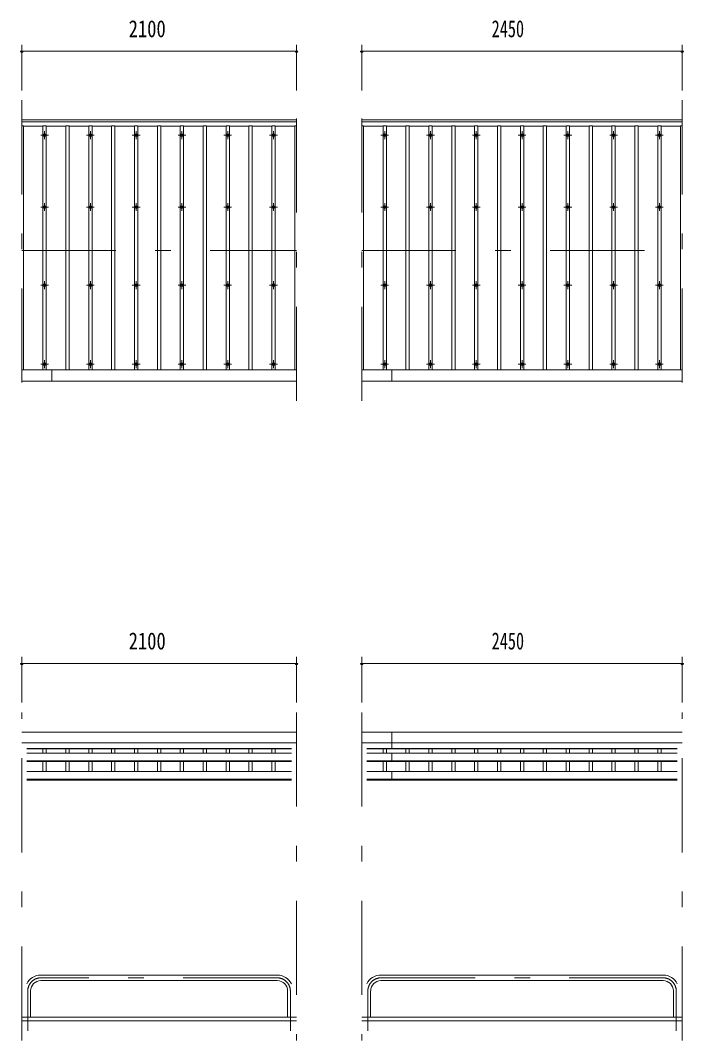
# Model space of a CAD drawing. Units: millimetres, scale not verified. Extents: x -25778 to 25782, y -10500 to 10500.
# Drawn here: x -15221 to -10151, y 1644 to 9448 of the extents above; entities that cross this region are included whole.
import ezdxf
from ezdxf.enums import TextEntityAlignment as Align

# ---------------------------------------------------------------- set-up
doc = ezdxf.new("R2010")
doc.units = ezdxf.units.MM
doc.header["$LTSCALE"] = 60
doc.linetypes.add('USER3', pattern=[24, 12, -5, 2, -5])
for name, color, linetype, lineweight in [('0-2_1-0BOLD', 7, 'Continuous', 18), ('0-3_1-2CENTER', 3, 'USER3', 18), ('0-4_1-4THIN', 4, 'Continuous', 18), ('0-5_1-5DIM', 3, 'Continuous', 18)]:
    doc.layers.add(name, color=color, linetype=linetype, lineweight=lineweight)
doc.styles.add('ＭＳ ゴシック', font='')
doc.styles.get('ＭＳ ゴシック').set_extended_font_data('MS Gothic')

msp = doc.modelspace()

# ---------------------------------------------------------------- linework, layer by layer
at = {"layer": '0-2_1-0BOLD'}
for p, q in [((-15210.96, 8687.4), (-13110.95, 8687.4)), ((-13110.95, 8672.4), (-15210.96, 8672.4)), ((-12610.95, 8687.4), (-10160.95, 8687.4)), ((-10160.95, 8672.4), (-12610.95, 8672.4)), ((-13110.95, 6773.88), (-15210.96, 6773.88)), ((-14980.96, 6687.4), (-14980.96, 6773.88)), ((-10160.95, 6773.88), (-12610.95, 6773.88)), ((-12380.96, 6687.4), (-12380.96, 6773.88)), ((-15210.96, 6687.4), (-13110.95, 6687.4)), ((-12610.95, 6687.4), (-10160.95, 6687.4)), ((-13110.95, 4004.59), (-15210.96, 4004.59)), ((-10160.95, 4004.59), (-12610.95, 4004.59)), ((-12380.96, 3876.19), (-12380.96, 4004.59)), ((-15210.96, 3920.94), (-13110.95, 3920.94)), ((-12610.95, 3920.94), (-10160.95, 3920.94)), ((-13149.11, 3879.74), (-15172.81, 3879.74)), ((-15172.81, 3876.19), (-13149.11, 3876.19)), ((-13149.11, 3843.98), (-15172.81, 3843.98)), ((-10199.12, 3879.74), (-12572.81, 3879.74)), ((-12572.81, 3876.19), (-10199.12, 3876.19)), ((-10199.12, 3843.98), (-12572.81, 3843.98)), ((-12380.96, 3779.25), (-12380.96, 3843.98)), ((-15172.81, 3785.16), (-13149.11, 3785.16)), ((-13149.11, 3779.25), (-15172.81, 3779.25)), ((-12572.81, 3785.16), (-10199.12, 3785.16)), ((-10199.12, 3779.25), (-12572.81, 3779.25)), ((-15172.81, 3701.53), (-13149.11, 3701.53)), ((-12572.81, 3701.53), (-10199.12, 3701.53)), ((-12380.96, 3635.56), (-12380.96, 3701.53)), ((-13149.11, 3643.9), (-15172.81, 3643.9)), ((-15172.81, 3635.56), (-13149.11, 3635.56)), ((-10199.12, 3643.9), (-12572.81, 3643.9)), ((-12572.81, 3635.56), (-10199.12, 3635.56)), ((-15064.56, 2145.7), (-13257.26, 2145.7)), ((-10307.26, 2145.7), (-12464.56, 2145.7)), ((-13257.26, 2102.99), (-15064.56, 2102.99)), ((-12464.56, 2102.99), (-10307.26, 2102.99)), ((-15143.26, 2024.4), (-15143.26, 1824.4)), ((-13178.66, 1824.4), (-13178.66, 2024.4)), ((-12543.26, 2024.4), (-12543.26, 1824.4)), ((-10228.66, 2024.4), (-10228.66, 1824.4)), ((-15210.96, 1824.4), (-13110.95, 1824.4)), ((-10160.95, 1824.4), (-12610.95, 1824.4)), ((-13110.95, 1794.4), (-15210.96, 1794.4)), ((-12610.95, 1794.4), (-10160.95, 1794.4))]:
    msp.add_line(p, q, dxfattribs=at)
for centre in [(-15035.96, 8570.01), (-14685.96, 8570.01), (-14335.96, 8570.01), (-13985.96, 8570.01), (-13635.96, 8570.01), (-13285.96, 8570.01), (-12435.96, 8570.01), (-12085.96, 8570.01), (-11735.96, 8570.01), (-11385.96, 8570.01), (-11035.96, 8570.01), (-10685.96, 8570.01), (-10335.96, 8570.01), (-15035.96, 8020.32), (-14685.96, 8020.32), (-14335.96, 8020.32), (-13985.96, 8020.32), (-13635.96, 8020.32), (-13285.96, 8020.32), (-12435.96, 8020.32), (-12085.96, 8020.32), (-11735.96, 8020.32), (-11385.96, 8020.32), (-11035.96, 8020.32), (-10685.96, 8020.32), (-10335.96, 8020.32), (-15035.96, 7422.53), (-14685.96, 7422.53), (-14335.96, 7422.53), (-13985.96, 7422.53), (-13635.96, 7422.53), (-13285.96, 7422.53), (-12435.96, 7422.53), (-12085.96, 7422.53), (-11735.96, 7422.53), (-11385.96, 7422.53), (-11035.96, 7422.53), (-10685.96, 7422.53), (-10335.96, 7422.53), (-15035.96, 6818.82), (-14685.96, 6818.82), (-14335.96, 6818.82), (-13985.96, 6818.82), (-13635.96, 6818.82), (-13285.96, 6818.82), (-12435.96, 6818.82), (-12085.96, 6818.82), (-11735.96, 6818.82), (-11385.96, 6818.82), (-11035.96, 6818.82), (-10685.96, 6818.82), (-10335.96, 6818.82)]:
    msp.add_circle(centre, 10, dxfattribs=at)
for centre, radius, start, end in [((-15064.56, 2024.4), 121.3, 90, 153.07823), ((-13257.26, 2024.4), 121.3, 26.91106, 90), ((-12464.56, 2024.4), 121.3, 90, 153.07823), ((-10307.26, 2024.4), 121.3, 26.91106, 90), ((-15064.56, 2024.4), 78.6, 90, 180), ((-13257.26, 2024.4), 78.6, 0, 90), ((-12464.56, 2024.4), 78.6, 90, 180), ((-10307.26, 2024.4), 78.6, 0, 90)]:
    msp.add_arc(centre, radius, start, end, dxfattribs=at)
at = {"layer": '0-3_1-2CENTER'}
for p, q in [((-15210.96, 8837.4), (-15210.96, 6537.39)), ((-13110.96, 6537.39), (-13110.96, 8837.4)), ((-12610.96, 6537.39), (-12610.96, 8837.4)), ((-10160.96, 8837.4), (-10160.96, 6537.39)), ((-15035.96, 8600.01), (-15035.96, 8540)), ((-14685.96, 8600.01), (-14685.96, 8540)), ((-14335.96, 8540), (-14335.96, 8600.01)), ((-13985.96, 8600.01), (-13985.96, 8540)), ((-13635.96, 8540), (-13635.96, 8600.01)), ((-13285.96, 8600.01), (-13285.96, 8540)), ((-12435.96, 8600.01), (-12435.96, 8540)), ((-12085.96, 8600.01), (-12085.96, 8540)), ((-11735.96, 8540), (-11735.96, 8600.01)), ((-11385.96, 8600.01), (-11385.96, 8540)), ((-11035.96, 8540), (-11035.96, 8600.01)), ((-10685.96, 8600.01), (-10685.96, 8540)), ((-10335.96, 8540), (-10335.96, 8600.01)), ((-15065.96, 8570.01), (-15005.96, 8570.01)), ((-14715.96, 8570.01), (-14655.96, 8570.01)), ((-14365.96, 8570.01), (-14305.96, 8570.01)), ((-14015.96, 8570.01), (-13955.96, 8570.01)), ((-13605.96, 8570.01), (-13665.96, 8570.01)), ((-13315.96, 8570.01), (-13255.96, 8570.01)), ((-12465.96, 8570.01), (-12405.96, 8570.01)), ((-12115.96, 8570.01), (-12055.96, 8570.01)), ((-11765.96, 8570.01), (-11705.96, 8570.01)), ((-11415.96, 8570.01), (-11355.96, 8570.01)), ((-11005.96, 8570.01), (-11065.96, 8570.01)), ((-10715.96, 8570.01), (-10655.96, 8570.01)), ((-10365.96, 8570.01), (-10305.96, 8570.01)), ((-15035.96, 8050.32), (-15035.96, 7990.31)), ((-14685.96, 7990.31), (-14685.96, 8050.32)), ((-14335.96, 8050.32), (-14335.96, 7990.31)), ((-13985.96, 7990.31), (-13985.96, 8050.32)), ((-13635.96, 8050.32), (-13635.96, 7990.31)), ((-13285.96, 8050.32), (-13285.96, 7990.31)), ((-12435.96, 8050.32), (-12435.96, 7990.31)), ((-12085.96, 7990.31), (-12085.96, 8050.32)), ((-11735.96, 8050.32), (-11735.96, 7990.31)), ((-11385.96, 7990.31), (-11385.96, 8050.32)), ((-11035.96, 8050.32), (-11035.96, 7990.31)), ((-10685.96, 7990.31), (-10685.96, 8050.32)), ((-10335.96, 8050.32), (-10335.96, 7990.31)), ((-15005.96, 8020.32), (-15065.96, 8020.32)), ((-14655.96, 8020.32), (-14715.96, 8020.32)), ((-14305.96, 8020.32), (-14365.96, 8020.32)), ((-13955.96, 8020.32), (-14015.96, 8020.32)), ((-13605.96, 8020.32), (-13665.96, 8020.32)), ((-13315.96, 8020.32), (-13255.96, 8020.32)), ((-12405.96, 8020.32), (-12465.96, 8020.32)), ((-12115.96, 8020.32), (-12055.96, 8020.32)), ((-11705.96, 8020.32), (-11765.96, 8020.32)), ((-11415.96, 8020.32), (-11355.96, 8020.32)), ((-11005.96, 8020.32), (-11065.96, 8020.32)), ((-10715.96, 8020.32), (-10655.96, 8020.32)), ((-10305.96, 8020.32), (-10365.96, 8020.32)), ((-15210.96, 7687.4), (-13110.95, 7687.4)), ((-12610.95, 7687.4), (-10160.95, 7687.4)), ((-15005.96, 7422.53), (-15065.96, 7422.53)), ((-15035.96, 7452.53), (-15035.96, 7392.53)), ((-14655.96, 7422.53), (-14715.96, 7422.53)), ((-14685.96, 7392.53), (-14685.96, 7452.53)), ((-14305.96, 7422.53), (-14365.96, 7422.53)), ((-14335.96, 7452.53), (-14335.96, 7392.53)), ((-13955.96, 7422.53), (-14015.96, 7422.53)), ((-13985.96, 7392.53), (-13985.96, 7452.53)), ((-13605.96, 7422.53), (-13665.96, 7422.53)), ((-13635.96, 7452.53), (-13635.96, 7392.53)), ((-13315.96, 7422.53), (-13255.96, 7422.53)), ((-13285.96, 7452.53), (-13285.96, 7392.53)), ((-12465.96, 7422.53), (-12405.96, 7422.53)), ((-12435.96, 7392.53), (-12435.96, 7452.53)), ((-12055.96, 7422.53), (-12115.96, 7422.53)), ((-12085.96, 7452.53), (-12085.96, 7392.53)), ((-11765.96, 7422.53), (-11705.96, 7422.53)), ((-11735.96, 7392.53), (-11735.96, 7452.53)), ((-11355.96, 7422.53), (-11415.96, 7422.53)), ((-11385.96, 7452.53), (-11385.96, 7392.53)), ((-11005.96, 7422.53), (-11065.96, 7422.53)), ((-11035.96, 7392.53), (-11035.96, 7452.53)), ((-10655.96, 7422.53), (-10715.96, 7422.53)), ((-10685.96, 7452.53), (-10685.96, 7392.53)), ((-10365.96, 7422.53), (-10305.96, 7422.53)), ((-10335.96, 7452.53), (-10335.96, 7392.53)), ((-15005.97, 6818.82), (-15065.96, 6818.82)), ((-15035.96, 6788.82), (-15035.96, 6848.82)), ((-14715.96, 6818.82), (-14655.96, 6818.82)), ((-14685.96, 6848.82), (-14685.96, 6788.82)), ((-14365.96, 6818.82), (-14305.96, 6818.82)), ((-14335.96, 6788.82), (-14335.96, 6848.82)), ((-14015.96, 6818.82), (-13955.96, 6818.82)), ((-13985.96, 6848.82), (-13985.96, 6788.82)), ((-13665.96, 6818.82), (-13605.97, 6818.82)), ((-13635.96, 6788.82), (-13635.96, 6848.82)), ((-13315.96, 6818.82), (-13255.96, 6818.82)), ((-13285.96, 6848.82), (-13285.96, 6788.82)), ((-12465.96, 6818.82), (-12405.96, 6818.82)), ((-12435.96, 6788.82), (-12435.96, 6848.82)), ((-12055.96, 6818.82), (-12115.96, 6818.82)), ((-12085.96, 6848.82), (-12085.96, 6788.82)), ((-11765.96, 6818.82), (-11705.97, 6818.82)), ((-11735.96, 6788.82), (-11735.96, 6848.82)), ((-11355.96, 6818.82), (-11415.96, 6818.82)), ((-11385.96, 6848.82), (-11385.96, 6788.82)), ((-11065.96, 6818.82), (-11005.97, 6818.82)), ((-11035.96, 6788.82), (-11035.96, 6848.82)), ((-10655.96, 6818.82), (-10715.96, 6818.82)), ((-10685.96, 6848.82), (-10685.96, 6788.82)), ((-10365.96, 6818.82), (-10305.97, 6818.82)), ((-10335.96, 6788.82), (-10335.96, 6848.82)), ((-15210.96, 1644.39), (-15210.96, 4154.59)), ((-13110.95, 4154.59), (-13110.95, 1644.39)), ((-12610.96, 4154.59), (-12610.96, 1644.39)), ((-10160.95, 1644.39), (-10160.95, 4154.59)), ((-13257.26, 2124.4), (-15064.56, 2124.4)), ((-12464.56, 2124.4), (-10307.26, 2124.4)), ((-15164.6, 1719.4), (-15164.6, 2024.39)), ((-15164.56, 2024.4), (-15164.56, 1719.4)), ((-13157.31, 2024.39), (-13157.31, 1719.4)), ((-13157.26, 1719.4), (-13157.26, 2024.4)), ((-12564.61, 2024.39), (-12564.61, 1719.4)), ((-12564.56, 1719.4), (-12564.56, 2024.4)), ((-10207.32, 2024.39), (-10207.32, 1719.4)), ((-10207.26, 1719.4), (-10207.26, 2024.4))]:
    msp.add_line(p, q, dxfattribs=at)
for centre, start, end in [((-15064.56, 2024.4), 90, 180), ((-13257.26, 2024.4), 0, 90), ((-12464.56, 2024.4), 90, 180), ((-10307.26, 2024.4), 0, 90)]:
    msp.add_arc(centre, 100, start, end, dxfattribs=at)
at = {"layer": '0-4_1-4THIN'}
for p, q in [((-15198.46, 8638.3), (-15048.46, 8638.3)), ((-15048.46, 8642.54), (-15048.46, 6773.88)), ((-15023.46, 8638.3), (-14873.46, 8638.3)), ((-14873.46, 8642.54), (-14873.46, 6773.88)), ((-14848.46, 8638.3), (-14698.46, 8638.3)), ((-14698.46, 8642.54), (-14698.46, 6773.88)), ((-14673.46, 8638.3), (-14523.46, 8638.3)), ((-14523.46, 8642.54), (-14523.46, 6773.88)), ((-14498.46, 8638.3), (-14348.46, 8638.3)), ((-14348.46, 8642.54), (-14348.46, 6773.88)), ((-14323.46, 8638.3), (-14173.46, 8638.3)), ((-14173.46, 8642.54), (-14173.46, 6773.88)), ((-14148.46, 8638.3), (-13998.46, 8638.3)), ((-13998.46, 8642.54), (-13998.46, 6773.88)), ((-13973.46, 8638.3), (-13823.46, 8638.3)), ((-13823.46, 8642.54), (-13823.46, 6773.88)), ((-13798.46, 8638.3), (-13648.46, 8638.3)), ((-13648.46, 8642.54), (-13648.46, 6773.88)), ((-13623.46, 8638.3), (-13473.46, 8638.3)), ((-13473.46, 8642.54), (-13473.46, 6773.88)), ((-13448.46, 8638.3), (-13298.46, 8638.3)), ((-13298.46, 8642.54), (-13298.46, 6773.88)), ((-13273.46, 8638.3), (-13123.46, 8638.3)), ((-13123.46, 8642.54), (-13123.46, 6773.88)), ((-13123.46, 8642.54), (-13110.95, 8642.54)), ((-12598.46, 8638.3), (-12448.46, 8638.3)), ((-12448.46, 6773.88), (-12448.46, 8642.54)), ((-12423.46, 8638.3), (-12273.46, 8638.3)), ((-12273.46, 6773.88), (-12273.46, 8642.54)), ((-12248.46, 8638.3), (-12098.46, 8638.3)), ((-12098.46, 6773.88), (-12098.46, 8642.54)), ((-12073.46, 8638.3), (-11923.46, 8638.3)), ((-11923.46, 6773.88), (-11923.46, 8642.54)), ((-11898.46, 8638.3), (-11748.46, 8638.3)), ((-11748.46, 6773.88), (-11748.46, 8642.54)), ((-11723.46, 8638.3), (-11573.46, 8638.3)), ((-11573.46, 6773.88), (-11573.46, 8642.54)), ((-11548.46, 8638.3), (-11398.46, 8638.3)), ((-11398.46, 6773.88), (-11398.46, 8642.54)), ((-11373.46, 8638.3), (-11223.46, 8638.3)), ((-11223.46, 6773.88), (-11223.46, 8642.54)), ((-11198.46, 8638.3), (-11048.46, 8638.3)), ((-11048.46, 6773.88), (-11048.46, 8642.54)), ((-11023.46, 8638.3), (-10873.46, 8638.3)), ((-10873.46, 6773.88), (-10873.46, 8642.54)), ((-10848.46, 8638.3), (-10698.46, 8638.3)), ((-10698.46, 6773.88), (-10698.46, 8642.54)), ((-10673.46, 8638.3), (-10523.46, 8638.3)), ((-10523.46, 6773.88), (-10523.46, 8642.54)), ((-10498.46, 8638.3), (-10348.46, 8638.3)), ((-10348.46, 6773.88), (-10348.46, 8642.54)), ((-10323.46, 8638.3), (-10173.46, 8638.3)), ((-10173.46, 8642.54), (-10160.95, 8642.54)), ((-10173.46, 8642.54), (-10173.46, 6773.88)), ((-15048.47, 3876.19), (-15048.47, 3843.98)), ((-15023.47, 3843.98), (-15023.47, 3876.19)), ((-14873.47, 3843.98), (-14873.47, 3876.19)), ((-14848.47, 3876.19), (-14848.47, 3843.98)), ((-14698.47, 3876.19), (-14698.47, 3843.98)), ((-14673.47, 3843.98), (-14673.47, 3876.19)), ((-14523.47, 3843.98), (-14523.47, 3876.19)), ((-14498.47, 3876.19), (-14498.47, 3843.98)), ((-14348.47, 3876.19), (-14348.47, 3843.98)), ((-14323.47, 3843.98), (-14323.47, 3876.19)), ((-14173.47, 3843.98), (-14173.47, 3876.19)), ((-14148.47, 3876.19), (-14148.47, 3843.98)), ((-13998.47, 3876.19), (-13998.47, 3843.98)), ((-13973.47, 3843.98), (-13973.47, 3876.19)), ((-13823.47, 3843.98), (-13823.47, 3876.19)), ((-13798.47, 3876.19), (-13798.47, 3843.98)), ((-13648.46, 3876.19), (-13648.46, 3843.98)), ((-13623.47, 3843.98), (-13623.47, 3876.19)), ((-13473.47, 3843.98), (-13473.47, 3876.19)), ((-13448.47, 3876.19), (-13448.47, 3843.98)), ((-13298.47, 3876.19), (-13298.47, 3843.98)), ((-13273.47, 3843.98), (-13273.47, 3876.19)), ((-12448.47, 3843.98), (-12448.47, 3876.19)), ((-12423.47, 3876.19), (-12423.47, 3843.98)), ((-12273.47, 3876.19), (-12273.47, 3843.98)), ((-12248.47, 3843.98), (-12248.47, 3876.19)), ((-12098.47, 3843.98), (-12098.47, 3876.19)), ((-12073.47, 3876.19), (-12073.47, 3843.98)), ((-11923.47, 3876.19), (-11923.47, 3843.98)), ((-11898.47, 3843.98), (-11898.47, 3876.19)), ((-11748.46, 3843.98), (-11748.46, 3876.19)), ((-11723.47, 3876.19), (-11723.47, 3843.98)), ((-11573.47, 3876.19), (-11573.47, 3843.98)), ((-11548.47, 3843.98), (-11548.47, 3876.19)), ((-11398.47, 3843.98), (-11398.47, 3876.19)), ((-11373.47, 3876.19), (-11373.47, 3843.98)), ((-11223.47, 3876.19), (-11223.47, 3843.98)), ((-11198.47, 3843.98), (-11198.47, 3876.19)), ((-11048.47, 3843.98), (-11048.47, 3876.19)), ((-11023.47, 3876.19), (-11023.47, 3843.98)), ((-10873.47, 3876.19), (-10873.47, 3843.98)), ((-10848.47, 3843.98), (-10848.47, 3876.19)), ((-10698.47, 3843.98), (-10698.47, 3876.19)), ((-10673.47, 3876.19), (-10673.47, 3843.98)), ((-10523.46, 3876.19), (-10523.46, 3843.98)), ((-10498.47, 3843.98), (-10498.47, 3876.19)), ((-10348.46, 3843.98), (-10348.46, 3876.19)), ((-10323.47, 3876.19), (-10323.47, 3843.98)), ((-15048.47, 3779.25), (-15048.47, 3701.53)), ((-15023.47, 3701.53), (-15023.47, 3779.25)), ((-14873.47, 3701.53), (-14873.47, 3779.25)), ((-14848.47, 3779.25), (-14848.47, 3701.53)), ((-14698.47, 3779.25), (-14698.47, 3701.53)), ((-14673.47, 3701.53), (-14673.47, 3779.25)), ((-14523.47, 3701.53), (-14523.47, 3779.25)), ((-14498.47, 3779.25), (-14498.47, 3701.53)), ((-14348.47, 3779.25), (-14348.47, 3701.53)), ((-14323.47, 3701.53), (-14323.47, 3779.25)), ((-14173.47, 3701.53), (-14173.47, 3779.25)), ((-14148.47, 3779.25), (-14148.47, 3701.53)), ((-13998.47, 3779.25), (-13998.47, 3701.53)), ((-13973.47, 3701.53), (-13973.47, 3779.25)), ((-13823.47, 3701.53), (-13823.47, 3779.25)), ((-13798.47, 3779.25), (-13798.47, 3701.53)), ((-13648.46, 3779.25), (-13648.46, 3701.53)), ((-13623.47, 3701.53), (-13623.47, 3779.25)), ((-13473.47, 3701.53), (-13473.47, 3779.25)), ((-13448.47, 3779.25), (-13448.47, 3701.53)), ((-13298.47, 3779.25), (-13298.47, 3701.53)), ((-13273.47, 3701.53), (-13273.47, 3779.25)), ((-12448.47, 3701.53), (-12448.47, 3779.25)), ((-12423.47, 3779.25), (-12423.47, 3701.53)), ((-12273.47, 3779.25), (-12273.47, 3701.53)), ((-12248.47, 3701.53), (-12248.47, 3779.25)), ((-12098.47, 3701.53), (-12098.47, 3779.25)), ((-12073.47, 3779.25), (-12073.47, 3701.53)), ((-11923.47, 3779.25), (-11923.47, 3701.53)), ((-11898.47, 3701.53), (-11898.47, 3779.25)), ((-11748.46, 3701.53), (-11748.46, 3779.25)), ((-11723.47, 3779.25), (-11723.47, 3701.53)), ((-11573.47, 3779.25), (-11573.47, 3701.53)), ((-11548.47, 3701.53), (-11548.47, 3779.25)), ((-11398.47, 3701.53), (-11398.47, 3779.25)), ((-11373.47, 3779.25), (-11373.47, 3701.53)), ((-11223.47, 3779.25), (-11223.47, 3701.53)), ((-11198.47, 3701.53), (-11198.47, 3779.25)), ((-11048.47, 3701.53), (-11048.47, 3779.25)), ((-11023.47, 3779.25), (-11023.47, 3701.53)), ((-10873.47, 3779.25), (-10873.47, 3701.53)), ((-10848.47, 3701.53), (-10848.47, 3779.25)), ((-10698.47, 3701.53), (-10698.47, 3779.25)), ((-10673.47, 3779.25), (-10673.47, 3701.53)), ((-10523.46, 3779.25), (-10523.46, 3701.53)), ((-10498.47, 3701.53), (-10498.47, 3779.25)), ((-10348.46, 3701.53), (-10348.46, 3779.25)), ((-10323.47, 3779.25), (-10323.47, 3701.53))]:
    msp.add_line(p, q, dxfattribs=at)
for points in [[(-15198.46, 6773.88), (-15198.46, 8642.54), (-15210.96, 8642.54)], [(-15023.46, 6773.88), (-15023.46, 8642.54), (-15048.46, 8642.54)], [(-14848.46, 6773.88), (-14848.46, 8642.54), (-14873.46, 8642.54)], [(-14673.46, 6773.88), (-14673.46, 8642.54), (-14698.46, 8642.54)], [(-14498.46, 6773.88), (-14498.46, 8642.54), (-14523.46, 8642.54)], [(-14323.46, 6773.88), (-14323.46, 8642.54), (-14348.46, 8642.54)], [(-14148.46, 6773.88), (-14148.46, 8642.54), (-14173.46, 8642.54)], [(-13973.46, 6773.88), (-13973.46, 8642.54), (-13998.46, 8642.54)], [(-13798.46, 6773.88), (-13798.46, 8642.54), (-13823.46, 8642.54)], [(-13623.46, 6773.88), (-13623.46, 8642.54), (-13648.46, 8642.54)], [(-13448.46, 6773.88), (-13448.46, 8642.54), (-13473.46, 8642.54)], [(-13273.46, 6773.88), (-13273.46, 8642.54), (-13298.46, 8642.54)], [(-12598.46, 6773.88), (-12598.46, 8642.54), (-12610.95, 8642.54)], [(-12448.46, 8642.54), (-12423.46, 8642.54), (-12423.46, 6773.88)], [(-12273.46, 8642.54), (-12248.46, 8642.54), (-12248.46, 6773.88)], [(-12098.46, 8642.54), (-12073.46, 8642.54), (-12073.46, 6773.88)], [(-11923.46, 8642.54), (-11898.46, 8642.54), (-11898.46, 6773.88)], [(-11748.46, 8642.54), (-11723.46, 8642.54), (-11723.46, 6773.88)], [(-11573.46, 8642.54), (-11548.46, 8642.54), (-11548.46, 6773.88)], [(-11398.46, 8642.54), (-11373.46, 8642.54), (-11373.46, 6773.88)], [(-11223.46, 8642.54), (-11198.46, 8642.54), (-11198.46, 6773.88)], [(-11048.46, 8642.54), (-11023.46, 8642.54), (-11023.46, 6773.88)], [(-10873.46, 8642.54), (-10848.46, 8642.54), (-10848.46, 6773.88)], [(-10698.46, 8642.54), (-10673.46, 8642.54), (-10673.46, 6773.88)], [(-10523.46, 8642.54), (-10498.46, 8642.54), (-10498.46, 6773.88)], [(-10348.46, 8642.54), (-10323.46, 8642.54), (-10323.46, 6773.88)]]:
    msp.add_lwpolyline(points, dxfattribs=at)
at = {"layer": '0-5_1-5DIM'}
for p, q in [((-15200.96, 9212.21), (-15220.96, 9212.21)), ((-15210.96, 9262.21), (-15210.96, 8912.2)), ((-13110.95, 9212.21), (-15210.96, 9212.21)), ((-13100.96, 9212.21), (-13120.96, 9212.21)), ((-13110.95, 8912.2), (-13110.95, 9262.21)), ((-12600.96, 9212.21), (-12620.96, 9212.21)), ((-12610.96, 8912.2), (-12610.96, 9262.21)), ((-12610.95, 9212.21), (-10160.95, 9212.21)), ((-10150.95, 9212.21), (-10170.95, 9212.21)), ((-10160.95, 9262.21), (-10160.95, 8912.2)), ((-15200.96, 4529.4), (-15220.96, 4529.4)), ((-15210.96, 4229.4), (-15210.96, 4579.4)), ((-15210.96, 4529.4), (-13110.95, 4529.4)), ((-13100.96, 4529.4), (-13120.96, 4529.4)), ((-13110.95, 4579.4), (-13110.95, 4229.4)), ((-12600.96, 4529.4), (-12620.96, 4529.4)), ((-12610.96, 4579.4), (-12610.96, 4229.4)), ((-10160.95, 4529.4), (-12610.95, 4529.4)), ((-10150.95, 4529.4), (-10170.95, 4529.4)), ((-10160.95, 4229.4), (-10160.95, 4579.4))]:
    msp.add_line(p, q, dxfattribs=at)
for centre in [(-15210.96, 9212.21), (-13110.96, 9212.21), (-12610.96, 9212.21), (-10160.95, 9212.21), (-15210.96, 4529.4), (-13110.96, 4529.4), (-12610.96, 4529.4), (-10160.95, 4529.4)]:
    msp.add_arc(centre, 10, 180, 0, dxfattribs=at)

# ---------------------------------------------------------------- texts
at = {"layer": '0-5_1-5DIM', "color": 7, "style": 'ＭＳ ゴシック'}
for s, width, p in [('2100', 0.8, (-14393.46, 9279.97)), ('2450', 0.7, (-11618.46, 9279.97)), ('2100', 0.8, (-14393.46, 4597.16)), ('2450', 0.7, (-11618.46, 4597.16))]:
    msp.add_text(s, height=130.2, dxfattribs=dict(at, width=width)).set_placement(p, align=Align.BOTTOM_LEFT)

doc.saveas('drawing.dxf')
